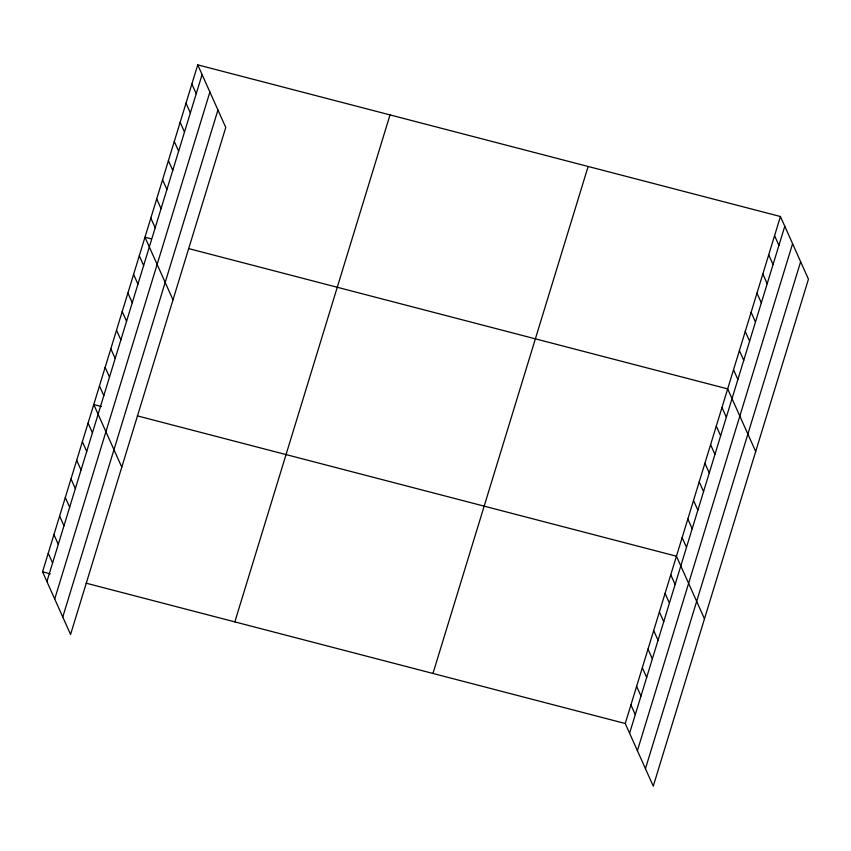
<?xml version="1.0" encoding="UTF-8"?>
<svg xmlns="http://www.w3.org/2000/svg" width="851" height="851" viewBox="0 0 851 851"><rect width="100%" height="100%" fill="white"/><g stroke="black" fill="none" stroke-linecap="round" stroke-linejoin="round"><path stroke-width="1.28" d="M197.74 64.857L225.76 127.49L70.569 634.474L42.55 571.829L197.74 64.857L780.431 216.526L808.45 279.171L653.26 786.143L625.24 723.51L780.431 216.526M46.901 581.563L202.091 74.58M54.709 599.019L209.899 92.036M62.761 617.018L217.941 110.034M234.833 621.89L390.024 114.906M432.957 673.449L588.137 166.477M629.591 733.232L784.782 226.249M637.399 750.688L792.589 243.716M645.452 768.687L800.642 261.704M151.382 238.897L144.968 237.227L172.998 299.871M188.56 248.566L727.669 388.896L755.688 451.541M101.45 406.533L93.759 404.533L121.778 467.167M137.351 415.873L676.449 556.203L704.479 618.847M42.55 571.829L50.241 573.84M86.132 583.18L625.24 723.51M774.57 235.674L778.92 245.407M768.708 254.832L773.059 264.555M762.836 273.979L767.187 283.702M756.975 293.138L761.326 302.86M751.114 312.285L755.465 322.008M745.253 331.443L749.603 341.166M739.391 350.591L743.742 360.313M733.53 369.749L737.881 379.472M721.978 407.491L726.328 417.213M716.287 426.074L720.637 435.797M710.596 444.669L714.946 454.391M704.905 463.252L709.255 472.975M699.214 481.847L703.564 491.57M693.522 500.431L697.873 510.164M687.831 519.025L692.182 528.748M682.14 537.609L686.491 547.342M670.769 574.787L675.12 584.52M665.078 593.381L669.429 603.104M659.387 611.965L663.737 621.698M653.696 630.559L658.046 640.282M648.005 649.153L652.355 658.876M642.314 667.737L646.664 677.46M636.622 686.332L640.973 696.054M630.931 704.915L635.282 714.638M191.869 84.004L196.219 93.727M186.007 103.162L190.358 112.885M180.146 122.31L184.497 132.033M174.285 141.468L178.636 151.191M168.424 160.616L172.774 170.338M162.562 179.774L166.913 189.496M156.701 198.921L161.052 208.644M150.84 218.069L155.19 227.802M139.287 255.811L143.638 265.544M133.596 274.405L137.947 284.128M127.905 292.999L132.256 302.722M122.214 311.583L126.565 321.306M116.523 330.177L120.874 339.9M110.832 348.761L115.183 358.484M105.141 367.355L109.492 377.078M99.45 385.939L103.801 395.662M88.068 423.117L92.419 432.84M82.377 441.712L86.728 451.434M76.686 460.295L81.036 470.029M71.005 478.89L75.356 488.612M65.314 497.473L69.665 507.207M59.623 516.068L63.974 525.79M53.932 534.651L58.283 544.385M48.241 553.246L52.592 562.968"/></g></svg>
